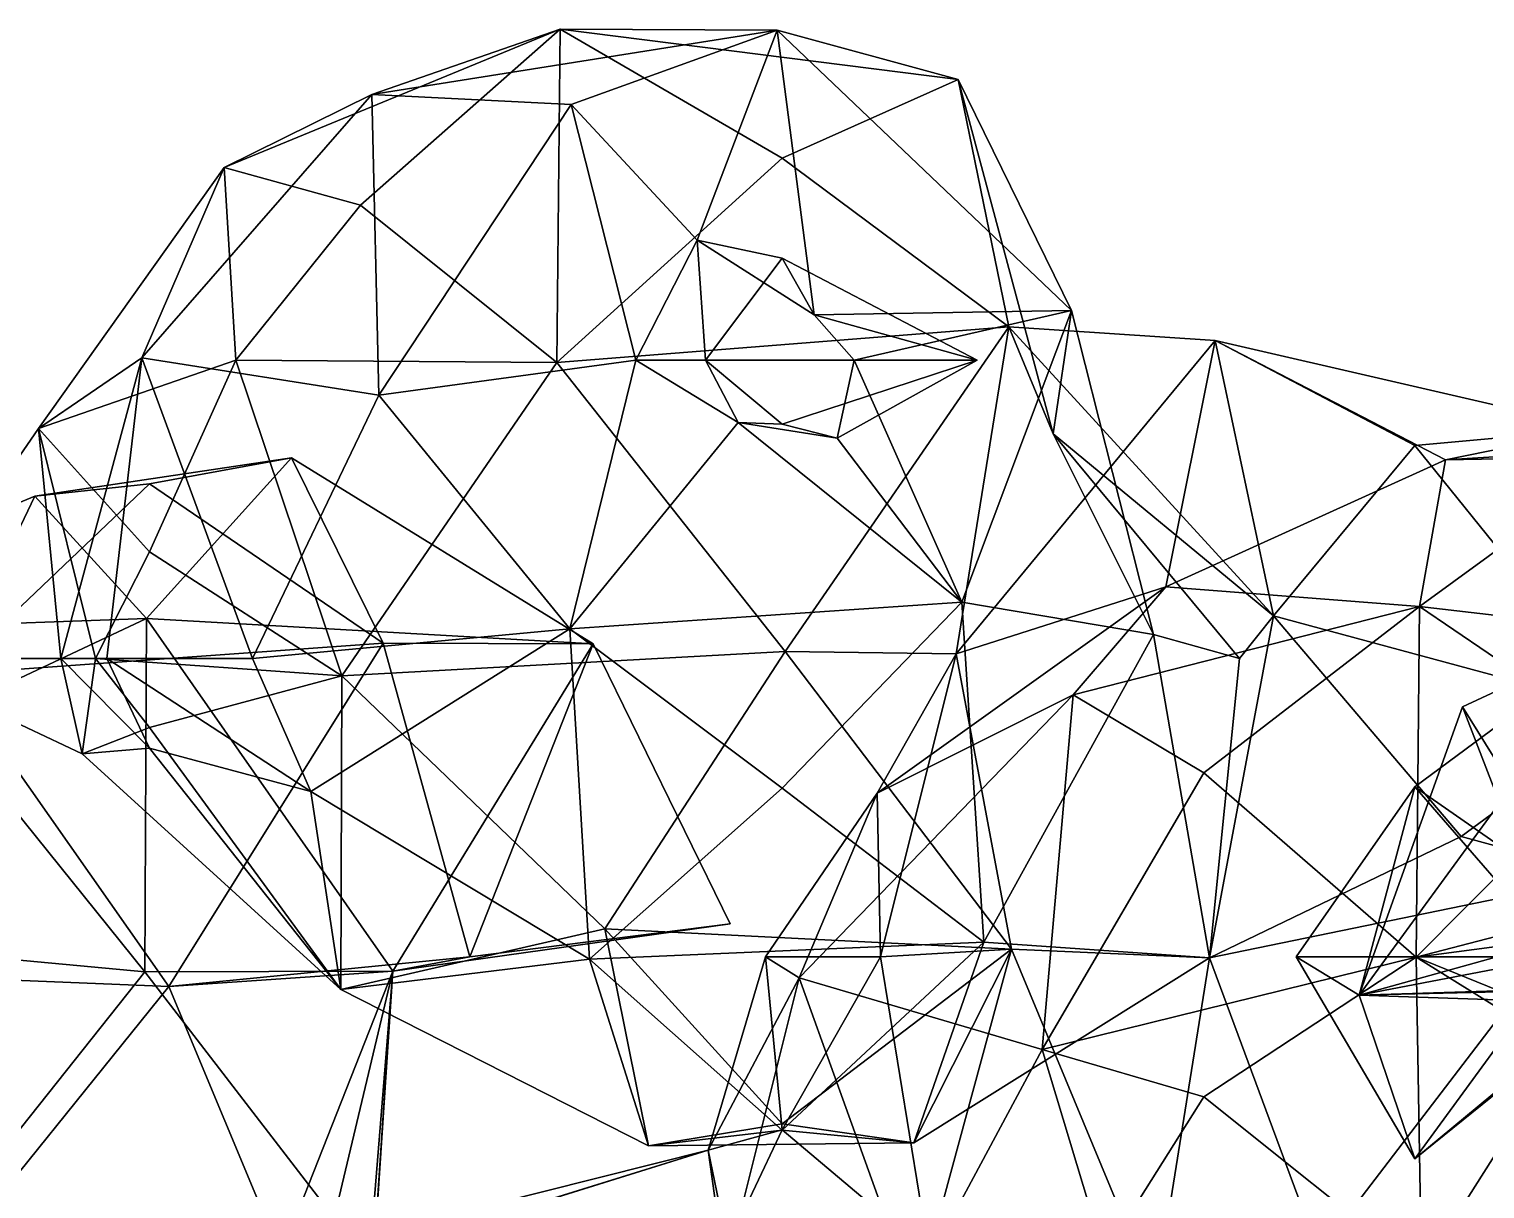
# Model space of a CAD drawing. Extents: x 290095 to 295679, y 4553756 to 4561441.
# Drawn here: x 294020.6 to 294107.6, y 4558893.1 to 4558962.3 of the extents above; entities that cross this region are included whole.
import ezdxf

# ---------------------------------------------------------------- set-up
doc = ezdxf.new("R2010")
doc.units = 0
doc.layers.add('Au_ppm_Pref_-_0_5', color=7, linetype='CONTINUOUS')

msp = doc.modelspace()

# ---------------------------------------------------------------- linework, layer by layer
at = {"layer": 'Au_ppm_Pref_-_0_5'}
for points in [[(294040.375, 4558951.818, 1844.278), (294032.229, 4558954.076, 1841.191), (294052.305, 4558962.344, 1841.31)], [(294041.052, 4558958.436, 1835.56), (294052.305, 4558962.344, 1841.31), (294032.229, 4558954.076, 1841.191)], [(294052.106, 4558942.429, 1847.407), (294040.375, 4558951.818, 1844.278), (294052.305, 4558962.344, 1841.31)], [(294065.274, 4558962.275, 1834.764), (294052.305, 4558962.344, 1841.31), (294041.052, 4558958.436, 1835.56)], [(294041.052, 4558958.436, 1835.56), (294052.974, 4558957.836, 1830.158), (294065.274, 4558962.275, 1834.764)], [(294052.106, 4558942.429, 1847.407), (294052.305, 4558962.344, 1841.31), (294065.573, 4558954.641, 1845.219)], [(294065.573, 4558954.641, 1845.219), (294052.305, 4558962.344, 1841.31), (294076.088, 4558959.328, 1840.95)], [(294076.088, 4558959.328, 1840.95), (294052.305, 4558962.344, 1841.31), (294065.274, 4558962.275, 1834.764)], [(294060.494, 4558949.739, 1829.312), (294065.274, 4558962.275, 1834.764), (294052.974, 4558957.836, 1830.158)], [(294060.494, 4558949.739, 1829.312), (294067.489, 4558945.267, 1829.312), (294065.274, 4558962.275, 1834.764)], [(294076.088, 4558959.328, 1840.95), (294065.274, 4558962.275, 1834.764), (294082.868, 4558945.542, 1834.5)], [(294067.489, 4558945.267, 1829.312), (294082.868, 4558945.542, 1834.5), (294065.274, 4558962.275, 1834.764)], [(294076.088, 4558959.328, 1840.95), (294079.116, 4558944.552, 1847.358), (294065.573, 4558954.641, 1845.219)], [(294081.772, 4558938.17, 1841.191), (294079.116, 4558944.552, 1847.358), (294076.088, 4558959.328, 1840.95)], [(294082.868, 4558945.542, 1834.5), (294081.772, 4558938.17, 1841.191), (294076.088, 4558959.328, 1840.95)], [(294041.052, 4558958.436, 1835.56), (294032.229, 4558954.076, 1841.191), (294027.308, 4558942.696, 1835.147)], [(294027.308, 4558942.696, 1835.147), (294041.473, 4558940.472, 1830.525), (294041.052, 4558958.436, 1835.56)], [(294041.052, 4558958.436, 1835.56), (294041.473, 4558940.472, 1830.525), (294052.974, 4558957.836, 1830.158)], [(294056.833, 4558942.556, 1829.312), (294052.974, 4558957.836, 1830.158), (294041.473, 4558940.472, 1830.525)], [(294056.833, 4558942.556, 1829.312), (294060.494, 4558949.739, 1829.312), (294052.974, 4558957.836, 1830.158)], [(294032.922, 4558942.556, 1844.704), (294021.136, 4558938.486, 1841.191), (294032.229, 4558954.076, 1841.191)], [(294032.229, 4558954.076, 1841.191), (294021.136, 4558938.486, 1841.191), (294027.308, 4558942.696, 1835.147)], [(294040.375, 4558951.818, 1844.278), (294032.922, 4558942.556, 1844.704), (294032.229, 4558954.076, 1841.191)], [(294079.116, 4558944.552, 1847.358), (294052.106, 4558942.429, 1847.407), (294065.573, 4558954.641, 1845.219)], [(294040.375, 4558951.818, 1844.278), (294052.106, 4558942.429, 1847.407), (294032.922, 4558942.556, 1844.704)], [(294060.494, 4558949.739, 1829.312), (294056.833, 4558942.556, 1829.312), (294060.999, 4558942.556, 1827.156)], [(294060.494, 4558949.739, 1829.312), (294060.999, 4558942.556, 1827.156), (294065.573, 4558948.661, 1827.277)], [(294067.489, 4558945.267, 1829.312), (294060.494, 4558949.739, 1829.312), (294065.573, 4558948.661, 1827.277)], [(294065.573, 4558948.661, 1827.277), (294060.999, 4558942.556, 1827.156), (294077.219, 4558942.556, 1823.822)], [(294067.489, 4558945.267, 1829.312), (294065.573, 4558948.661, 1827.277), (294077.219, 4558942.556, 1823.822)], [(294067.489, 4558945.267, 1829.312), (294069.871, 4558942.556, 1829.312), (294082.868, 4558945.542, 1834.5)], [(294069.871, 4558942.556, 1829.312), (294076.307, 4558928.114, 1831.317), (294082.868, 4558945.542, 1834.5)], [(294076.307, 4558928.114, 1831.317), (294087.75, 4558926.167, 1835.49), (294082.868, 4558945.542, 1834.5)], [(294087.75, 4558926.167, 1835.49), (294081.772, 4558938.17, 1841.191), (294082.868, 4558945.542, 1834.5)], [(294052.106, 4558942.429, 1847.407), (294079.116, 4558944.552, 1847.358), (294065.747, 4558925.168, 1847.16)], [(294079.116, 4558944.552, 1847.358), (294075.975, 4558925.016, 1853.399), (294065.747, 4558925.168, 1847.16)], [(294069.871, 4558942.556, 1829.312), (294067.489, 4558945.267, 1829.312), (294077.219, 4558942.556, 1823.822)], [(294075.975, 4558925.016, 1853.399), (294079.116, 4558944.552, 1847.358), (294091.447, 4558943.75, 1853.044)], [(294091.447, 4558943.75, 1853.044), (294079.116, 4558944.552, 1847.358), (294094.919, 4558927.286, 1846.384)], [(294079.116, 4558944.552, 1847.358), (294081.772, 4558938.17, 1841.191), (294094.919, 4558927.286, 1846.384)], [(294075.975, 4558925.016, 1853.399), (294091.447, 4558943.75, 1853.044), (294088.493, 4558929.014, 1859.393)], [(294088.493, 4558929.014, 1859.393), (294091.447, 4558943.75, 1853.044), (294105.214, 4558936.618, 1857.898)], [(294105.214, 4558936.618, 1857.898), (294091.447, 4558943.75, 1853.044), (294114.319, 4558938.463, 1853.656)], [(294091.447, 4558943.75, 1853.044), (294094.919, 4558927.286, 1846.384), (294103.371, 4558937.465, 1848.827)], [(294114.319, 4558938.463, 1853.656), (294091.447, 4558943.75, 1853.044), (294103.371, 4558937.465, 1848.827)], [(294022.465, 4558924.738, 1838.687), (294027.308, 4558942.696, 1835.147), (294021.136, 4558938.486, 1841.191)], [(294025.214, 4558924.738, 1835.251), (294027.308, 4558942.696, 1835.147), (294022.465, 4558924.738, 1838.687)], [(294025.214, 4558924.738, 1835.251), (294033.927, 4558924.738, 1832.212), (294027.308, 4558942.696, 1835.147)], [(294033.927, 4558924.738, 1832.212), (294041.473, 4558940.472, 1830.525), (294027.308, 4558942.696, 1835.147)], [(294032.922, 4558942.556, 1844.704), (294027.775, 4558931.114, 1843.316), (294021.136, 4558938.486, 1841.191)], [(294027.775, 4558931.114, 1843.316), (294032.922, 4558942.556, 1844.704), (294039.27, 4558923.701, 1845.41)], [(294032.922, 4558942.556, 1844.704), (294052.106, 4558942.429, 1847.407), (294039.27, 4558923.701, 1845.41)], [(294039.27, 4558923.701, 1845.41), (294052.106, 4558942.429, 1847.407), (294065.747, 4558925.168, 1847.16)], [(294052.89, 4558926.513, 1831.374), (294056.833, 4558942.556, 1829.312), (294041.473, 4558940.472, 1830.525)], [(294052.89, 4558926.513, 1831.374), (294062.947, 4558938.843, 1829.312), (294056.833, 4558942.556, 1829.312)], [(294062.947, 4558938.843, 1829.312), (294060.999, 4558942.556, 1827.156), (294056.833, 4558942.556, 1829.312)], [(294062.947, 4558938.843, 1829.312), (294065.573, 4558938.732, 1828.037), (294060.999, 4558942.556, 1827.156)], [(294077.219, 4558942.556, 1823.822), (294060.999, 4558942.556, 1827.156), (294065.573, 4558938.732, 1828.037)], [(294068.867, 4558937.898, 1829.312), (294077.219, 4558942.556, 1823.822), (294065.573, 4558938.732, 1828.037)], [(294069.871, 4558942.556, 1829.312), (294068.867, 4558937.898, 1829.312), (294076.307, 4558928.114, 1831.317)], [(294068.867, 4558937.898, 1829.312), (294069.871, 4558942.556, 1829.312), (294077.219, 4558942.556, 1823.822)], [(294052.89, 4558926.513, 1831.374), (294041.473, 4558940.472, 1830.525), (294033.927, 4558924.738, 1832.212)], [(294011.678, 4558924.738, 1841.191), (294021.136, 4558938.486, 1841.191), (294024.544, 4558924.738, 1842.714)], [(294011.678, 4558924.738, 1841.191), (294022.465, 4558924.738, 1838.687), (294021.136, 4558938.486, 1841.191)], [(294027.775, 4558931.114, 1843.316), (294024.544, 4558924.738, 1842.714), (294021.136, 4558938.486, 1841.191)], [(294062.947, 4558938.843, 1829.312), (294052.89, 4558926.513, 1831.374), (294076.307, 4558928.114, 1831.317)], [(294062.947, 4558938.843, 1829.312), (294076.307, 4558928.114, 1831.317), (294068.867, 4558937.898, 1829.312)], [(294062.947, 4558938.843, 1829.312), (294068.867, 4558937.898, 1829.312), (294065.573, 4558938.732, 1828.037)], [(294116.23, 4558921.533, 1848.076), (294114.319, 4558938.463, 1853.656), (294103.371, 4558937.465, 1848.827)], [(294105.214, 4558936.618, 1857.898), (294114.319, 4558938.463, 1853.656), (294125.24, 4558937.848, 1859.009)], [(294092.907, 4558924.738, 1841.191), (294094.919, 4558927.286, 1846.384), (294081.772, 4558938.17, 1841.191)], [(294092.907, 4558924.738, 1841.191), (294081.772, 4558938.17, 1841.191), (294087.75, 4558926.167, 1835.49)], [(294105.214, 4558936.618, 1857.898), (294125.24, 4558937.848, 1859.009), (294115.97, 4558936.81, 1863.032)], [(294020.911, 4558934.446, 1864.948), (294036.254, 4558936.728, 1864.948), (294027.775, 4558935.167, 1868.424)], [(294036.254, 4558936.728, 1864.948), (294020.911, 4558934.446, 1864.948), (294027.601, 4558927.137, 1862.253)], [(294036.254, 4558936.728, 1864.948), (294027.601, 4558927.137, 1862.253), (294054.284, 4558925.616, 1865.141)], [(294027.775, 4558935.167, 1868.424), (294036.254, 4558936.728, 1864.948), (294041.737, 4558925.648, 1870.972)], [(294036.254, 4558936.728, 1864.948), (294054.284, 4558925.616, 1865.141), (294041.737, 4558925.648, 1870.972)], [(294105.214, 4558936.618, 1857.898), (294103.658, 4558927.843, 1865.556), (294088.493, 4558929.014, 1859.393)], [(294116.23, 4558921.533, 1848.076), (294103.371, 4558937.465, 1848.827), (294094.919, 4558927.286, 1846.384)], [(294105.214, 4558936.618, 1857.898), (294115.97, 4558936.81, 1863.032), (294103.658, 4558927.843, 1865.556)], [(294103.658, 4558927.843, 1865.556), (294115.97, 4558936.81, 1863.032), (294129.56, 4558924.835, 1865.08)], [(294015.82, 4558923.798, 1870.471), (294027.775, 4558935.167, 1868.424), (294041.737, 4558925.648, 1870.972)], [(294015.82, 4558923.798, 1870.471), (294020.911, 4558934.446, 1864.948), (294027.775, 4558935.167, 1868.424)], [(294015.82, 4558923.798, 1870.471), (294001.089, 4558926.171, 1864.694), (294020.911, 4558934.446, 1864.948)], [(294027.601, 4558927.137, 1862.253), (294020.911, 4558934.446, 1864.948), (294001.089, 4558926.171, 1864.694)], [(294027.775, 4558931.114, 1843.316), (294039.27, 4558923.701, 1845.41), (294024.544, 4558924.738, 1842.714)], [(294082.957, 4558922.57, 1863.995), (294071.256, 4558916.702, 1859.009), (294088.493, 4558929.014, 1859.393)], [(294071.256, 4558916.702, 1859.009), (294075.975, 4558925.016, 1853.399), (294088.493, 4558929.014, 1859.393)], [(294082.957, 4558922.57, 1863.995), (294088.493, 4558929.014, 1859.393), (294103.658, 4558927.843, 1865.556)], [(294052.89, 4558926.513, 1831.374), (294065.573, 4558916.99, 1832.669), (294076.307, 4558928.114, 1831.317)], [(294077.613, 4558907.791, 1835.454), (294076.307, 4558928.114, 1831.317), (294065.573, 4558916.99, 1832.669)], [(294077.613, 4558907.791, 1835.454), (294087.75, 4558926.167, 1835.49), (294076.307, 4558928.114, 1831.317)], [(294015.176, 4558921.294, 1860.157), (294027.601, 4558927.137, 1862.253), (294001.089, 4558926.171, 1864.694)], [(294027.482, 4558906.017, 1860.532), (294027.601, 4558927.137, 1862.253), (294015.176, 4558921.294, 1860.157)], [(294027.482, 4558906.017, 1860.532), (294042.313, 4558906.06, 1864.321), (294027.601, 4558927.137, 1862.253)], [(294027.601, 4558927.137, 1862.253), (294042.313, 4558906.06, 1864.321), (294054.284, 4558925.616, 1865.141)], [(294103.658, 4558927.843, 1865.556), (294090.771, 4558917.914, 1868.612), (294082.957, 4558922.57, 1863.995)], [(294103.451, 4558906.893, 1870.912), (294090.771, 4558917.914, 1868.612), (294103.658, 4558927.843, 1865.556)], [(294106.135, 4558914.11, 1846.037), (294094.919, 4558927.286, 1846.384), (294091.112, 4558906.852, 1841.433)], [(294091.112, 4558906.852, 1841.433), (294094.919, 4558927.286, 1846.384), (294092.907, 4558924.738, 1841.191)], [(294106.135, 4558914.11, 1846.037), (294116.23, 4558921.533, 1848.076), (294094.919, 4558927.286, 1846.384)], [(294103.451, 4558906.893, 1870.912), (294103.658, 4558927.843, 1865.556), (294115.97, 4558919.486, 1869.136)], [(294103.658, 4558927.843, 1865.556), (294129.56, 4558924.835, 1865.08), (294115.97, 4558919.486, 1869.136)], [(294052.89, 4558926.513, 1831.374), (294033.927, 4558924.738, 1832.212), (294037.406, 4558916.787, 1834)], [(294052.89, 4558926.513, 1831.374), (294037.406, 4558916.787, 1834), (294054.051, 4558906.776, 1835.102)], [(294052.89, 4558926.513, 1831.374), (294054.051, 4558906.776, 1835.102), (294065.573, 4558916.99, 1832.669)], [(294091.112, 4558906.852, 1841.433), (294087.75, 4558926.167, 1835.49), (294077.613, 4558907.791, 1835.454)], [(294091.112, 4558906.852, 1841.433), (294092.907, 4558924.738, 1841.191), (294087.75, 4558926.167, 1835.49)], [(294106.22, 4558921.844, 1886.397), (294100.047, 4558904.627, 1883.572), (294115.934, 4558926.369, 1882.481)], [(294103.371, 4558917.067, 1879.384), (294115.934, 4558926.369, 1882.481), (294100.047, 4558904.627, 1883.572)], [(294114.039, 4558909.651, 1876.827), (294115.934, 4558926.369, 1882.481), (294103.371, 4558917.067, 1879.384)], [(294112.073, 4558912.431, 1888.705), (294106.22, 4558921.844, 1886.397), (294115.934, 4558926.369, 1882.481)], [(294015.82, 4558923.798, 1870.471), (294041.737, 4558925.648, 1870.972), (294028.919, 4558905.142, 1872.833)], [(294046.903, 4558906.92, 1869.744), (294028.919, 4558905.142, 1872.833), (294041.737, 4558925.648, 1870.972)], [(294046.903, 4558906.92, 1869.744), (294041.737, 4558925.648, 1870.972), (294054.284, 4558925.616, 1865.141)], [(294054.284, 4558925.616, 1865.141), (294042.313, 4558906.06, 1864.321), (294062.469, 4558908.887, 1864.948)], [(294062.469, 4558908.887, 1864.948), (294046.903, 4558906.92, 1869.744), (294054.284, 4558925.616, 1865.141)], [(294011.678, 4558924.738, 1841.191), (294024.544, 4558924.738, 1842.714), (294023.747, 4558919.041, 1841.191)], [(294011.678, 4558924.738, 1841.191), (294023.747, 4558919.041, 1841.191), (294022.465, 4558924.738, 1838.687)], [(294023.747, 4558919.041, 1841.191), (294027.775, 4558919.381, 1839.405), (294022.465, 4558924.738, 1838.687)], [(294025.214, 4558924.738, 1835.251), (294022.465, 4558924.738, 1838.687), (294027.775, 4558919.381, 1839.405)], [(294023.747, 4558919.041, 1841.191), (294024.544, 4558924.738, 1842.714), (294027.775, 4558920.622, 1842.563)], [(294039.27, 4558923.701, 1845.41), (294027.775, 4558920.622, 1842.563), (294024.544, 4558924.738, 1842.714)], [(294025.214, 4558924.738, 1835.251), (294027.775, 4558919.381, 1839.405), (294037.406, 4558916.787, 1834)], [(294025.214, 4558924.738, 1835.251), (294037.406, 4558916.787, 1834), (294033.927, 4558924.738, 1832.212)], [(294065.747, 4558925.168, 1847.16), (294054.986, 4558908.581, 1845.628), (294039.27, 4558923.701, 1845.41)], [(294065.747, 4558925.168, 1847.16), (294079.266, 4558907.382, 1847.419), (294054.986, 4558908.581, 1845.628)], [(294075.975, 4558925.016, 1853.399), (294079.266, 4558907.382, 1847.419), (294065.747, 4558925.168, 1847.16)], [(294071.445, 4558906.92, 1854.229), (294075.975, 4558925.016, 1853.399), (294071.256, 4558916.702, 1859.009)], [(294075.975, 4558925.016, 1853.399), (294071.445, 4558906.92, 1854.229), (294079.266, 4558907.382, 1847.419)], [(294015.82, 4558923.798, 1870.471), (294028.919, 4558905.142, 1872.833), (294000.619, 4558906.295, 1871.689)], [(294039.27, 4558923.701, 1845.41), (294039.212, 4558904.958, 1841.433), (294027.775, 4558920.622, 1842.563)], [(294039.27, 4558923.701, 1845.41), (294054.986, 4558908.581, 1845.628), (294039.212, 4558904.958, 1841.433)], [(294071.256, 4558916.702, 1859.009), (294082.957, 4558922.57, 1863.995), (294066.594, 4558905.657, 1864.635)], [(294066.594, 4558905.657, 1864.635), (294082.957, 4558922.57, 1863.995), (294081.115, 4558901.378, 1869.504)], [(294082.957, 4558922.57, 1863.995), (294090.771, 4558917.914, 1868.612), (294081.115, 4558901.378, 1869.504)], [(294111.995, 4558906.92, 1888.705), (294100.047, 4558904.627, 1883.572), (294106.22, 4558921.844, 1886.397)], [(294111.995, 4558906.92, 1888.705), (294106.22, 4558921.844, 1886.397), (294112.073, 4558912.431, 1888.705)], [(294015.176, 4558921.294, 1860.157), (294003.525, 4558908.255, 1858.327), (294027.482, 4558906.017, 1860.532)], [(294106.135, 4558914.11, 1846.037), (294114.852, 4558911.742, 1840.931), (294116.23, 4558921.533, 1848.076)], [(294023.747, 4558919.041, 1841.191), (294027.775, 4558920.622, 1842.563), (294039.212, 4558904.958, 1841.433)], [(294023.747, 4558919.041, 1841.191), (294039.212, 4558904.958, 1841.433), (294027.775, 4558919.381, 1839.405)], [(294037.406, 4558916.787, 1834), (294027.775, 4558919.381, 1839.405), (294039.212, 4558904.958, 1841.433)], [(294103.451, 4558906.893, 1870.912), (294115.97, 4558919.486, 1869.136), (294125.791, 4558906.92, 1869.578)], [(294103.451, 4558906.893, 1870.912), (294081.115, 4558901.378, 1869.504), (294090.771, 4558917.914, 1868.612)], [(294054.051, 4558906.776, 1835.102), (294037.406, 4558916.787, 1834), (294039.212, 4558904.958, 1841.433)], [(294065.573, 4558916.99, 1832.669), (294054.051, 4558906.776, 1835.102), (294077.613, 4558907.791, 1835.454)], [(294064.578, 4558906.92, 1859.009), (294071.256, 4558916.702, 1859.009), (294066.594, 4558905.657, 1864.635)], [(294064.578, 4558906.92, 1859.009), (294071.445, 4558906.92, 1854.229), (294071.256, 4558916.702, 1859.009)], [(294112.202, 4558906.92, 1876.827), (294103.371, 4558917.067, 1879.384), (294096.285, 4558906.92, 1879.426)], [(294096.285, 4558906.92, 1879.426), (294103.371, 4558917.067, 1879.384), (294100.047, 4558904.627, 1883.572)], [(294112.202, 4558906.92, 1876.827), (294114.039, 4558909.651, 1876.827), (294103.371, 4558917.067, 1879.384)], [(294114.852, 4558911.742, 1840.931), (294106.135, 4558914.11, 1846.037), (294091.112, 4558906.852, 1841.433)], [(294097.637, 4558889.238, 1839.743), (294114.852, 4558911.742, 1840.931), (294091.112, 4558906.852, 1841.433)], [(294113.905, 4558889.943, 1834.01), (294114.852, 4558911.742, 1840.931), (294097.637, 4558889.238, 1839.743)], [(294115.97, 4558905.006, 1877.465), (294100.047, 4558904.627, 1883.572), (294122.018, 4558910.749, 1882.766)], [(294115.97, 4558904.081, 1887.759), (294122.018, 4558910.749, 1882.766), (294100.047, 4558904.627, 1883.572)], [(294114.039, 4558909.651, 1876.827), (294103.451, 4558906.893, 1870.912), (294115.97, 4558908.543, 1876.286)], [(294114.039, 4558909.651, 1876.827), (294112.202, 4558906.92, 1876.827), (294103.451, 4558906.893, 1870.912)], [(294062.469, 4558908.887, 1864.948), (294042.313, 4558906.06, 1864.321), (294046.903, 4558906.92, 1869.744)], [(294015.352, 4558890.738, 1856.823), (294027.482, 4558906.017, 1860.532), (294003.525, 4558908.255, 1858.327)], [(294054.986, 4558908.581, 1845.628), (294057.582, 4558895.62, 1841.191), (294039.212, 4558904.958, 1841.433)], [(294065.573, 4558896.935, 1844.519), (294057.582, 4558895.62, 1841.191), (294054.986, 4558908.581, 1845.628)], [(294065.573, 4558896.935, 1844.519), (294054.986, 4558908.581, 1845.628), (294079.266, 4558907.382, 1847.419)], [(294115.97, 4558908.543, 1876.286), (294103.451, 4558906.893, 1870.912), (294117.595, 4558906.92, 1876.061)], [(294065.573, 4558896.561, 1837.737), (294077.613, 4558907.791, 1835.454), (294054.051, 4558906.776, 1835.102)], [(294073.437, 4558895.799, 1841.191), (294077.613, 4558907.791, 1835.454), (294065.573, 4558896.561, 1837.737)], [(294065.573, 4558896.935, 1844.519), (294079.266, 4558907.382, 1847.419), (294073.437, 4558895.799, 1841.191)], [(294071.445, 4558906.92, 1854.229), (294074.342, 4558889.193, 1852.093), (294079.266, 4558907.382, 1847.419)], [(294073.437, 4558895.799, 1841.191), (294091.112, 4558906.852, 1841.433), (294077.613, 4558907.791, 1835.454)], [(294091.112, 4558906.852, 1841.433), (294073.437, 4558895.799, 1841.191), (294079.266, 4558907.382, 1847.419)], [(294074.342, 4558889.193, 1852.093), (294087.873, 4558886.656, 1846.386), (294079.266, 4558907.382, 1847.419)], [(294079.266, 4558907.382, 1847.419), (294087.873, 4558886.656, 1846.386), (294091.112, 4558906.852, 1841.433)], [(294028.919, 4558905.142, 1872.833), (294014.948, 4558887.817, 1871.774), (294000.619, 4558906.295, 1871.689)], [(294042.313, 4558906.06, 1864.321), (294028.919, 4558905.142, 1872.833), (294046.903, 4558906.92, 1869.744)], [(294057.582, 4558895.62, 1841.191), (294054.051, 4558906.776, 1835.102), (294039.212, 4558904.958, 1841.433)], [(294057.582, 4558895.62, 1841.191), (294065.573, 4558896.561, 1837.737), (294054.051, 4558906.776, 1835.102)], [(294066.594, 4558905.657, 1864.635), (294061.141, 4558895.37, 1859.009), (294064.578, 4558906.92, 1859.009)], [(294065.573, 4558896.579, 1856.516), (294064.578, 4558906.92, 1859.009), (294061.141, 4558895.37, 1859.009)], [(294065.573, 4558896.579, 1856.516), (294071.445, 4558906.92, 1854.229), (294064.578, 4558906.92, 1859.009)], [(294074.342, 4558889.193, 1852.093), (294071.445, 4558906.92, 1854.229), (294065.573, 4558896.579, 1856.516)], [(294081.115, 4558901.378, 1869.504), (294103.451, 4558906.893, 1870.912), (294090.771, 4558898.556, 1874.039)], [(294087.873, 4558886.656, 1846.386), (294097.637, 4558889.238, 1839.743), (294091.112, 4558906.852, 1841.433)], [(294103.451, 4558906.893, 1870.912), (294103.766, 4558888.147, 1874.93), (294090.771, 4558898.556, 1874.039)], [(294112.202, 4558906.92, 1876.827), (294096.285, 4558906.92, 1879.426), (294103.371, 4558894.857, 1878.745)], [(294103.371, 4558894.857, 1878.745), (294096.285, 4558906.92, 1879.426), (294100.047, 4558904.627, 1883.572)], [(294111.995, 4558906.92, 1888.705), (294114.666, 4558905.077, 1888.705), (294100.047, 4558904.627, 1883.572)], [(294112.202, 4558906.92, 1876.827), (294103.371, 4558894.857, 1878.745), (294113.162, 4558902.95, 1876.827)], [(294112.202, 4558906.92, 1876.827), (294113.162, 4558902.95, 1876.827), (294103.451, 4558906.893, 1870.912)], [(294120.897, 4558896.07, 1870.887), (294117.595, 4558906.92, 1876.061), (294103.451, 4558906.893, 1870.912)], [(294103.451, 4558906.893, 1870.912), (294125.791, 4558906.92, 1869.578), (294120.897, 4558896.07, 1870.887)], [(294103.451, 4558906.893, 1870.912), (294113.162, 4558902.95, 1876.827), (294103.766, 4558888.147, 1874.93)], [(294038.807, 4558891.32, 1859.009), (294027.482, 4558906.017, 1860.532), (294015.352, 4558890.738, 1856.823)], [(294038.807, 4558891.32, 1859.009), (294042.313, 4558906.06, 1864.321), (294027.482, 4558906.017, 1860.532)], [(294035.625, 4558889.102, 1868.648), (294028.919, 4558905.142, 1872.833), (294042.313, 4558906.06, 1864.321)], [(294041.184, 4558889.102, 1864.948), (294035.625, 4558889.102, 1868.648), (294042.313, 4558906.06, 1864.321)], [(294038.807, 4558891.32, 1859.009), (294041.264, 4558890.36, 1859.009), (294042.313, 4558906.06, 1864.321)], [(294041.264, 4558890.36, 1859.009), (294040.932, 4558889.102, 1859.272), (294042.313, 4558906.06, 1864.321)], [(294040.932, 4558889.102, 1859.272), (294041.184, 4558889.102, 1864.948), (294042.313, 4558906.06, 1864.321)], [(294062.44, 4558889.102, 1860.485), (294061.141, 4558895.37, 1859.009), (294066.594, 4558905.657, 1864.635)], [(294066.594, 4558905.657, 1864.635), (294073.342, 4558886.904, 1865.527), (294062.44, 4558889.102, 1860.485)], [(294066.594, 4558905.657, 1864.635), (294081.115, 4558901.378, 1869.504), (294073.342, 4558886.904, 1865.527)], [(294035.625, 4558889.102, 1868.648), (294014.948, 4558887.817, 1871.774), (294028.919, 4558905.142, 1872.833)], [(294114.666, 4558905.077, 1888.705), (294115.97, 4558904.081, 1887.759), (294100.047, 4558904.627, 1883.572)], [(294115.97, 4558905.006, 1877.465), (294103.371, 4558894.857, 1878.745), (294100.047, 4558904.627, 1883.572)], [(294115.97, 4558905.006, 1877.465), (294113.162, 4558902.95, 1876.827), (294103.371, 4558894.857, 1878.745)], [(294113.162, 4558902.95, 1876.827), (294119.404, 4558889.102, 1872.506), (294103.766, 4558888.147, 1874.93)], [(294084.818, 4558889.102, 1871.968), (294073.342, 4558886.904, 1865.527), (294081.115, 4558901.378, 1869.504)], [(294081.115, 4558901.378, 1869.504), (294090.771, 4558898.556, 1874.039), (294084.818, 4558889.102, 1871.968)], [(294103.766, 4558888.147, 1874.93), (294084.818, 4558889.102, 1871.968), (294090.771, 4558898.556, 1874.039)], [(294065.573, 4558896.935, 1844.519), (294073.437, 4558895.799, 1841.191), (294057.582, 4558895.62, 1841.191)], [(294057.582, 4558895.62, 1841.191), (294073.437, 4558895.799, 1841.191), (294065.573, 4558896.561, 1837.737)], [(294062.032, 4558889.102, 1857.339), (294065.573, 4558896.579, 1856.516), (294061.141, 4558895.37, 1859.009)], [(294062.032, 4558889.102, 1857.339), (294074.342, 4558889.193, 1852.093), (294065.573, 4558896.579, 1856.516)], [(294040.932, 4558889.102, 1859.272), (294041.264, 4558890.36, 1859.009), (294061.141, 4558895.37, 1859.009)], [(294040.932, 4558889.102, 1859.272), (294061.141, 4558895.37, 1859.009), (294062.44, 4558889.102, 1860.485)], [(294041.028, 4558889.102, 1858.7), (294062.032, 4558889.102, 1857.339), (294061.141, 4558895.37, 1859.009)], [(294041.028, 4558889.102, 1858.7), (294061.141, 4558895.37, 1859.009), (294041.264, 4558890.36, 1859.009)]]:
    msp.add_3dface(points, dxfattribs=at)

doc.saveas('drawing.dxf')
